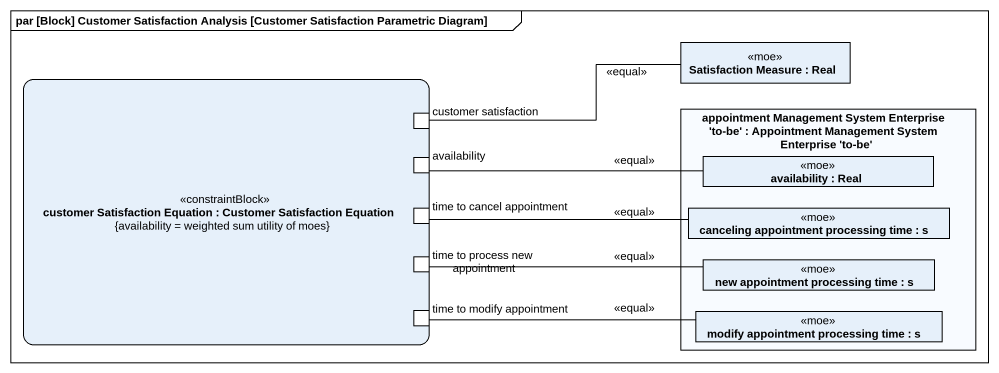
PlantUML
@startuml
mainframe par [Block] Customer Satisfaction Analysis [Customer Satisfaction Parametric Diagram]
rectangle "Satisfaction Measure : Real" as Satisfaction_Measure <<moe>>
rectangle "customer Satisfaction Equation : Customer Satisfaction Equation\n{availability = weighted sum utility of moes}" as customer_Satisfaction <<constraintBlock>> {
  port "customer satisfaction" as customer_satisfaction
  port availability
  port "time to cancel appointment" as time_to_cancel_appointment
  port "time to process new appointment" as time_to_process_new
  port "time to modify appointment" as time_to_modify_appointment
}
rectangle "appointment Management System Enterprise 'to-be' : Appointment Management System Enterprise 'to-be'" as appointment_Management {
  rectangle "availability : Real" as availability_2 <<moe>>
  rectangle "canceling appointment processing time : s" as canceling_appointment <<moe>>
  rectangle "new appointment processing time : s" as new_appointment_processing <<moe>>
  rectangle "modify appointment processing time : s" as modify_appointment <<moe>>
}
customer_satisfaction -right- Satisfaction_Measure : <<equal>>
availability -right- availability_2 : <<equal>>
time_to_cancel_appointment -right- canceling_appointment : <<equal>>
time_to_process_new -right- new_appointment_processing : <<equal>>
time_to_modify_appointment -right- modify_appointment : <<equal>>
@enduml
